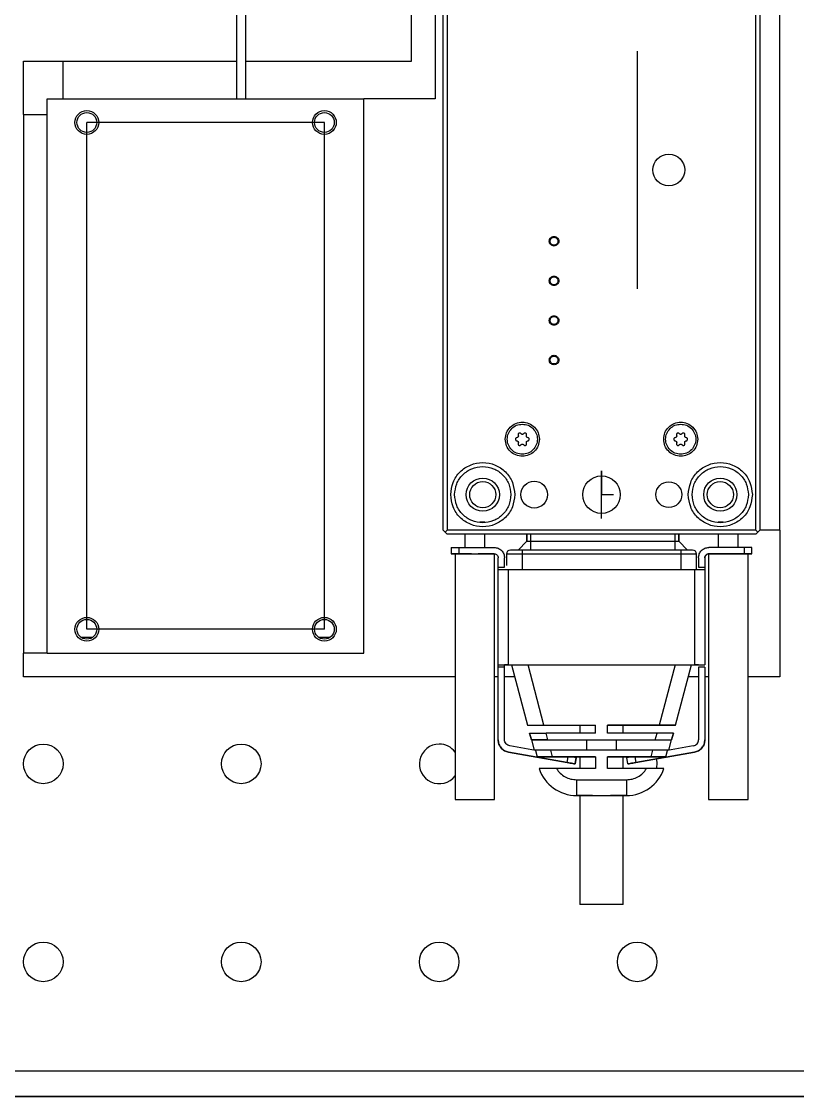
# Model space of a CAD drawing. Header units: millimetres. Extents: x 0 to 210, y 0 to 297.
# Drawn here: x 53.04 to 72.64, y 69.35 to 96.5 of the extents above; entities that cross this region are included whole.
import ezdxf

# ---------------------------------------------------------------- set-up
doc = ezdxf.new("R2010")
doc.units = ezdxf.units.MM
doc.linetypes.add('CENTERX2', pattern=[20.32, 12.7, -2.54, 2.54, -2.54])

msp = doc.modelspace()

# ---------------------------------------------------------------- linework, layer by layer
at = {"color": 7, "linetype": 'Continuous', "lineweight": 25}
for p, q in [((63.6911, 83.6541), (63.6911, 103.4541)), ((63.7911, 103.4541), (63.7911, 83.6541)), ((71.5911, 83.6541), (71.5911, 103.4541)), ((71.6911, 103.4541), (71.6911, 83.6541)), ((62.8911, 95.5014), (62.8911, 103.1541)), ((63.4911, 103.1541), (63.4911, 94.5541)), ((72.1911, 83.6541), (72.1911, 103.1541)), ((58.4711, 102.6341), (58.4711, 94.5541)), ((58.7111, 94.5541), (58.7111, 102.4185)), ((53.0911, 94.1541), (53.0911, 95.5014)), ((53.0911, 95.5014), (54.0911, 95.5014)), ((54.0911, 94.5541), (54.0911, 95.5014)), ((54.0911, 95.5014), (58.4711, 95.5014)), ((58.7111, 95.5014), (62.8911, 95.5014)), ((53.6911, 80.5541), (53.6911, 94.5541)), ((53.6911, 94.5541), (61.6911, 94.5541)), ((63.4911, 94.5541), (61.6911, 94.5541)), ((61.6911, 80.5541), (61.6911, 94.5541)), ((53.0911, 94.1541), (53.0911, 80.5541)), ((53.0911, 94.1541), (53.6911, 94.1541)), ((63.6911, 90.5841), (63.6906, 90.5841)), ((71.6915, 90.5841), (71.6911, 90.5841)), ((63.6906, 89.7241), (63.6911, 89.7241)), ((65.6624, 86.0884), (65.6522, 86.0989)), ((65.7299, 86.0989), (65.7197, 86.0884)), ((69.6624, 86.0884), (69.6522, 86.0989)), ((69.7299, 86.0989), (69.7197, 86.0884)), ((65.5604, 85.9965), (65.5462, 85.9928)), ((65.5462, 85.9153), (65.5604, 85.9117)), ((65.5851, 86.0602), (65.589, 86.046)), ((65.589, 85.8621), (65.5851, 85.848)), ((65.6522, 85.8092), (65.6624, 85.8197)), ((65.7197, 85.8197), (65.7299, 85.8092)), ((65.7931, 86.046), (65.7971, 86.0602)), ((65.7971, 85.848), (65.7931, 85.8621)), ((65.8359, 85.9928), (65.8217, 85.9965)), ((65.8217, 85.9117), (65.8359, 85.9153)), ((69.5604, 85.9965), (69.5462, 85.9928)), ((69.5462, 85.9153), (69.5604, 85.9117)), ((69.5851, 86.0602), (69.589, 86.046)), ((69.589, 85.8621), (69.5851, 85.848)), ((69.6522, 85.8092), (69.6624, 85.8197)), ((69.7197, 85.8197), (69.7299, 85.8092)), ((69.7931, 86.046), (69.7971, 86.0602)), ((69.7971, 85.848), (69.7931, 85.8621)), ((69.8359, 85.9928), (69.8217, 85.9965)), ((69.8217, 85.9117), (69.8359, 85.9153)), ((63.6911, 83.6541), (63.7411, 83.6041)), ((63.7411, 83.6041), (63.7911, 83.6541)), ((71.5911, 83.6541), (63.7911, 83.6541)), ((71.5911, 83.6541), (71.6411, 83.6041)), ((71.6411, 83.6041), (71.6911, 83.6541)), ((72.1911, 83.6541), (71.6911, 83.6541)), ((72.1911, 83.6541), (72.1911, 79.9541)), ((63.7911, 83.5541), (63.7411, 83.6041)), ((71.5911, 83.5541), (63.7911, 83.5541)), ((64.2411, 83.5541), (64.2411, 83.2191)), ((64.7411, 83.2191), (64.7411, 83.5541)), ((65.8045, 83.3758), (65.5828, 83.1541)), ((65.8045, 83.5541), (65.8045, 83.3758)), ((65.8045, 83.3758), (65.8045, 83.5541)), ((65.9045, 83.1541), (65.9045, 83.3758)), ((65.9045, 83.3758), (69.5445, 83.3758)), ((69.5445, 83.3758), (69.5444, 83.1541)), ((69.6445, 83.3758), (69.6445, 83.5541)), ((69.6445, 83.5541), (69.6445, 83.3758)), ((69.6445, 83.3758), (69.8661, 83.1541)), ((70.6411, 83.5541), (70.6411, 83.2191)), ((71.1411, 83.2191), (71.1411, 83.5541)), ((71.5911, 83.5541), (71.6411, 83.6041)), ((63.8911, 83.2191), (63.8911, 83.0591)), ((64.0911, 83.2191), (64.0911, 83.0591)), ((64.0911, 83.2191), (64.9811, 83.2191)), ((65.6911, 83.0541), (65.6911, 83.1541)), ((69.6911, 83.1541), (65.6911, 83.1541)), ((69.6911, 83.1541), (69.6911, 83.0541)), ((71.2911, 83.2191), (70.4011, 83.2191)), ((71.2911, 83.2191), (71.2911, 83.0591)), ((71.4911, 83.0591), (71.4911, 83.2191)), ((63.9911, 83.0591), (63.9911, 76.8591)), ((64.0911, 83.0591), (64.9811, 83.0591)), ((64.2111, 83.0591), (64.0911, 83.0591)), ((64.9811, 83.0591), (64.7711, 83.0591)), ((64.9811, 83.0591), (64.9811, 83.0591)), ((64.9811, 83.0591), (64.9811, 83.0591)), ((64.9911, 76.8591), (64.9911, 83.0595)), ((65.0811, 82.7191), (65.0811, 82.9591)), ((65.2411, 82.7191), (65.2411, 82.9591)), ((65.2911, 83.0541), (65.2911, 82.7619)), ((65.6911, 82.6591), (65.6911, 83.0541)), ((69.6911, 83.0541), (65.6911, 83.0541)), ((69.6911, 83.0541), (69.6911, 82.6591)), ((70.0911, 82.6591), (70.0911, 83.0541)), ((70.1411, 82.9591), (70.1411, 82.7191)), ((70.3011, 82.9591), (70.3011, 82.7191)), ((70.3911, 83.0595), (70.3911, 76.8591)), ((71.2911, 83.0591), (70.4011, 83.0591)), ((70.4011, 83.0591), (70.4011, 83.0591)), ((70.4011, 83.0591), (70.4011, 83.0591)), ((70.4011, 83.0591), (70.6111, 83.0591)), ((71.1711, 83.0591), (71.2911, 83.0591)), ((71.3911, 76.8591), (71.3911, 83.0595)), ((65.0811, 82.7191), (65.2411, 82.7191)), ((65.0811, 80.2591), (65.0811, 82.6591)), ((65.2411, 82.6591), (65.0811, 82.6591)), ((65.0811, 82.5391), (65.0811, 82.5391)), ((65.3411, 80.2591), (65.3411, 82.6591)), ((70.0411, 82.6591), (65.3411, 82.6591)), ((70.0411, 82.6591), (70.0411, 80.2591)), ((70.1411, 82.7191), (70.3011, 82.7191)), ((70.3011, 82.6591), (70.1411, 82.6591)), ((70.3011, 82.6591), (70.3011, 80.2591)), ((53.6911, 80.5541), (53.0911, 80.5541)), ((53.0911, 79.9541), (53.0911, 80.5541)), ((53.6911, 80.5541), (61.6911, 80.5541)), ((65.0811, 80.2591), (65.2411, 80.2591)), ((65.2411, 80.1991), (65.0811, 80.1991)), ((65.0811, 78.3651), (65.0811, 80.1991)), ((65.2411, 78.3651), (65.2411, 80.1991)), ((65.3411, 80.2591), (65.8349, 80.2591)), ((65.3411, 80.2591), (70.0411, 80.2591)), ((65.4213, 80.2591), (65.8226, 78.7341)), ((65.4213, 80.2591), (65.8226, 78.7341)), ((65.8349, 80.2591), (69.5472, 80.2591)), ((66.2363, 78.7341), (65.8349, 80.2591)), ((69.5472, 80.2591), (69.1459, 78.7341)), ((69.5472, 80.2591), (70.0411, 80.2591)), ((69.5595, 78.7341), (69.9608, 80.2591)), ((69.5595, 78.7341), (69.9608, 80.2591)), ((70.1411, 80.2591), (70.3011, 80.2591)), ((70.1411, 80.2591), (70.1411, 80.2591)), ((70.3011, 80.1991), (70.1411, 80.1991)), ((70.1411, 80.1991), (70.1411, 78.3651)), ((70.3011, 80.2591), (70.3011, 80.2591)), ((70.3011, 80.1991), (70.3011, 78.3651)), ((63.9911, 79.9541), (53.0911, 79.9541)), ((65.0811, 79.9541), (64.9911, 79.9541)), ((65.5016, 79.9541), (65.2411, 79.9541)), ((70.1411, 79.9541), (69.8805, 79.9541)), ((70.3911, 79.9541), (70.3011, 79.9541)), ((72.1911, 79.9541), (71.3911, 79.9541)), ((65.8226, 78.7341), (65.8226, 78.7341)), ((65.8753, 78.5341), (65.92, 78.3641)), ((65.92, 78.3641), (65.8753, 78.5341)), ((65.8753, 78.5341), (65.8753, 78.5341)), ((66.2363, 78.7341), (67.5411, 78.7341)), ((66.2363, 78.7341), (67.5411, 78.7341)), ((66.3336, 78.3641), (66.2889, 78.5341)), ((67.5411, 78.5341), (66.2889, 78.5341)), ((67.1411, 78.7343), (67.1411, 78.5341)), ((67.5411, 78.5341), (67.5411, 78.7341)), ((67.5411, 78.7341), (67.5411, 78.7341)), ((67.5411, 78.7341), (67.5411, 78.7341)), ((67.8411, 78.7341), (69.1459, 78.7341)), ((67.8411, 78.5341), (67.8411, 78.7341)), ((67.8411, 78.7341), (67.8411, 78.7341)), ((67.8411, 78.7341), (67.8411, 78.7341)), ((69.1459, 78.7341), (67.8411, 78.7341)), ((69.0932, 78.5341), (67.8411, 78.5341)), ((68.2411, 78.5341), (68.2411, 78.7341)), ((69.0485, 78.3641), (69.0932, 78.5341)), ((69.4621, 78.3641), (69.5069, 78.5341)), ((69.5069, 78.5341), (69.4621, 78.3641)), ((69.5069, 78.5341), (69.5069, 78.5341)), ((69.5595, 78.7341), (69.5595, 78.7341)), ((66.026, 78.0925), (65.3733, 78.2076)), ((65.92, 78.3641), (65.92, 78.3641)), ((65.92, 78.3641), (67.3136, 78.3641)), ((65.92, 78.3641), (65.9884, 78.1041)), ((65.92, 78.3641), (65.92, 78.3641)), ((65.92, 78.3641), (65.9884, 78.1041)), ((66.3336, 78.3641), (69.0485, 78.3641)), ((67.3136, 78.3641), (67.3136, 78.1041)), ((68.0686, 78.3641), (69.4621, 78.3641)), ((68.0686, 78.1041), (68.0686, 78.3641)), ((70.0089, 78.2076), (69.3561, 78.0925)), ((69.3937, 78.1041), (69.4621, 78.3641)), ((69.3937, 78.1041), (69.4621, 78.3641)), ((69.4621, 78.3641), (69.4621, 78.3641)), ((69.4621, 78.3641), (69.4621, 78.3641)), ((66.8259, 77.7889), (65.3455, 78.05)), ((65.3455, 78.05), (65.3455, 78.05)), ((65.3455, 78.05), (66.8259, 77.7889)), ((65.9884, 78.1041), (65.9898, 78.0988)), ((65.9884, 78.1041), (65.9884, 78.1041)), ((65.9898, 78.0988), (65.9884, 78.1041)), ((65.9884, 78.1041), (65.9884, 78.1041)), ((66.026, 78.0925), (66.0677, 77.9341)), ((66.8515, 77.9341), (66.0677, 77.9341)), ((66.4021, 78.1041), (66.4468, 77.9341)), ((68.9801, 78.1041), (66.4021, 78.1041)), ((67.5411, 77.9341), (66.4468, 77.9341)), ((66.4468, 77.9341), (67.5411, 77.9341)), ((66.8259, 77.7889), (66.8515, 77.9341)), ((66.9242, 77.9341), (66.8515, 77.9341)), ((67.1411, 77.9343), (67.1411, 77.6341)), ((67.5411, 77.9341), (67.5411, 77.6341)), ((67.5411, 77.9341), (67.5411, 77.9341)), ((67.5411, 77.9341), (67.5411, 77.9341)), ((67.8411, 77.9341), (68.9353, 77.9341)), ((67.8411, 77.6341), (67.8411, 77.9341)), ((68.9353, 77.9341), (67.8411, 77.9341)), ((67.8411, 77.9341), (67.8411, 77.9341)), ((67.8411, 77.9341), (67.8411, 77.9341)), ((68.2411, 77.6341), (68.2411, 77.9341)), ((68.5306, 77.9341), (68.4579, 77.9341)), ((69.3144, 77.9341), (68.5306, 77.9341)), ((68.5306, 77.9341), (68.5562, 77.7889)), ((70.0366, 78.05), (68.5562, 77.7889)), ((68.5562, 77.7889), (70.0366, 78.05)), ((68.9801, 78.1041), (68.9353, 77.9341)), ((69.3144, 77.9341), (69.3561, 78.0925)), ((69.3923, 78.0988), (69.3937, 78.1041)), ((69.3937, 78.1041), (69.3923, 78.0988)), ((69.3937, 78.1041), (69.3937, 78.1041)), ((69.3937, 78.1041), (69.3937, 78.1041)), ((70.0366, 78.05), (70.0366, 78.05)), ((67.0229, 77.7542), (67.0507, 77.9118)), ((67.0507, 77.9118), (67.0229, 77.7542)), ((67.0229, 77.7542), (67.0229, 77.7542)), ((67.0507, 77.9118), (67.0507, 77.9118)), ((68.3592, 77.7542), (68.3315, 77.9118)), ((68.3592, 77.7542), (68.3315, 77.9118)), ((68.3315, 77.9118), (68.3315, 77.9118)), ((68.3592, 77.7542), (68.3592, 77.7542)), ((66.1145, 77.6341), (66.1145, 77.6341)), ((67.5411, 77.6341), (66.5544, 77.6341)), ((68.8277, 77.6341), (67.8411, 77.6341)), ((69.2676, 77.6341), (69.2676, 77.6341)), ((67.062, 77.3541), (68.3202, 77.3541)), ((67.062, 77.3541), (67.062, 76.9541)), ((68.3202, 77.3541), (68.3202, 76.9541)), ((67.062, 76.9541), (67.4619, 76.9541)), ((67.4619, 76.9541), (67.062, 76.9541)), ((67.1411, 76.9541), (67.1411, 74.1997)), ((67.9202, 76.9541), (68.3202, 76.9541)), ((68.3202, 76.9541), (67.9202, 76.9541)), ((68.2411, 74.1997), (68.2411, 76.9578)), ((68.2411, 74.1997), (67.1411, 74.1997)), ((111.9911, 69.9941), (40.1906, 69.9941)), ((40.1906, 69.3541), (111.9911, 69.3541))]:
    msp.add_line(p, q, dxfattribs=at)
at = {"color": 7, "linetype": 'CENTERX2'}
for p, q in [((68.5911, 95.7541), (68.5911, 89.7541)), ((67.6911, 83.9541), (67.6911, 85.1541)), ((67.6911, 85.1541), (67.6911, 84.5541)), ((67.6911, 84.5541), (67.9911, 84.5541))]:
    msp.add_line(p, q, dxfattribs=at)
at = {"color": 7, "linetype": 'Continuous'}
for p, q in [((54.6911, 81.1541), (54.6911, 93.9541)), ((60.6911, 93.9541), (54.6911, 93.9541)), ((60.6911, 81.1541), (60.6911, 93.9541)), ((60.6911, 81.1541), (54.6911, 81.1541)), ((111.9911, 69.3541), (40.1906, 69.3541))]:
    msp.add_line(p, q, dxfattribs=at)
at = {"color": 8, "linetype": 'Continuous', "lineweight": 25}
for p, q in [((65.9045, 83.3758), (65.9045, 83.5541)), ((69.5445, 83.5541), (69.5445, 83.3758))]:
    msp.add_line(p, q, dxfattribs=at)
at = {"color": 7, "linetype": 'Continuous', "lineweight": 25, "flags": 128}
for points in [[(64.7411, 83.8591), (64.721, 83.8591), (64.6641, 83.8591), (64.6183, 83.8591)], [(70.7638, 83.8591), (70.718, 83.8591), (70.6611, 83.8591), (70.6411, 83.8591)], [(65.8045, 83.3758), (65.8064, 83.3758), (65.8121, 83.3758), (65.8213, 83.3758), (65.8337, 83.3758), (65.8489, 83.3758), (65.8662, 83.3758), (65.8849, 83.3758), (65.9045, 83.3758)], [(69.5445, 83.3758), (69.564, 83.3758), (69.5827, 83.3758), (69.6, 83.3758), (69.6152, 83.3758), (69.6276, 83.3758), (69.6368, 83.3758), (69.6425, 83.3758), (69.6445, 83.3758)], [(69.0748, 77.8804), (69.0889, 77.8002), (69.0759, 77.6317)]]:
    msp.add_lwpolyline(points, dxfattribs=at)
at = {"color": 7, "linetype": 'Continuous', "lineweight": 25}
for centre, radius in [((54.6911, 93.9541), 0.3), ((60.6911, 93.9541), 0.3), ((54.6911, 93.9541), 0.25), ((60.6911, 93.9541), 0.25), ((64.6911, 84.5541), 0.42), ((64.6911, 84.5541), 0.33), ((70.6911, 84.5541), 0.42), ((70.6911, 84.5541), 0.33), ((54.6911, 81.1541), 0.3), ((60.6911, 81.1541), 0.3), ((54.6911, 81.1541), 0.25), ((60.6911, 81.1541), 0.25), ((53.5911, 77.7541), 0.5), ((58.5911, 77.7541), 0.5), ((53.5911, 72.7541), 0.5), ((58.5911, 72.7541), 0.5), ((63.5911, 72.7541), 0.5), ((68.5911, 72.7541), 0.5)]:
    msp.add_circle(centre, radius, dxfattribs=at)
at = {"color": 7, "linetype": 'Continuous'}
for centre, radius in [((69.3911, 92.7541), 0.4011), ((69.3911, 92.7541), 0.4011), ((67.6911, 84.5541), 0.4733), ((67.6911, 84.5541), 0.4733), ((64.6911, 84.5541), 0.42), ((65.9911, 84.5541), 0.3379), ((65.9911, 84.5541), 0.3379), ((69.3911, 84.5541), 0.3263), ((69.3911, 84.5541), 0.3263), ((70.6911, 84.5541), 0.42)]:
    msp.add_circle(centre, radius, dxfattribs=at)
at = {"color": 7, "linetype": 'Continuous', "lineweight": 25}
for centre, radius, start, end in [((65.3911, 83.0541), 0.1, 90, 180), ((69.9911, 83.0541), 0.1, 360, 90), ((63.5911, 77.7541), 0.5, 90, 323.1301), ((63.5911, 77.7541), 0.5, 36.8699, 90), ((67.062, 77.9541), 1, 198.66292, 270), ((67.062, 77.9541), 1, 198.66292, 270), ((68.3202, 77.9541), 1, 270, 341.33708), ((68.3202, 77.9541), 1, 270, 341.33708)]:
    msp.add_arc(centre, radius, start, end, dxfattribs=at)
for points in [[(66.4911, 90.8341), (66.4754, 90.8359), (66.444, 90.8395), (66.404, 90.8672), (66.3773, 90.9069), (66.368, 90.9541), (66.3773, 91.0012), (66.404, 91.0409), (66.444, 91.0687), (66.4754, 91.0723), (66.4911, 91.0741)], [(66.4911, 90.8541), (66.478, 90.8556), (66.4518, 90.8586), (66.4185, 90.8817), (66.3963, 90.9148), (66.3885, 90.9541), (66.3963, 90.9934), (66.4185, 91.0264), (66.4518, 91.0496), (66.478, 91.0526), (66.4911, 91.0541)], [(66.4911, 91.0741), (66.5068, 91.0723), (66.5382, 91.0687), (66.5781, 91.0409), (66.6048, 91.0012), (66.6142, 90.9541), (66.6048, 90.9069), (66.5781, 90.8672), (66.5382, 90.8395), (66.5068, 90.8359), (66.4911, 90.8341)], [(66.4911, 91.0541), (66.5042, 91.0526), (66.5303, 91.0496), (66.5636, 91.0264), (66.5858, 90.9934), (66.5937, 90.9541), (66.5858, 90.9148), (66.5636, 90.8817), (66.5303, 90.8586), (66.5042, 90.8556), (66.4911, 90.8541)], [(66.4911, 89.8341), (66.4754, 89.8359), (66.444, 89.8395), (66.404, 89.8672), (66.3773, 89.9069), (66.368, 89.9541), (66.3773, 90.0012), (66.404, 90.0409), (66.444, 90.0687), (66.4754, 90.0723), (66.4911, 90.0741)], [(66.4911, 89.8541), (66.478, 89.8556), (66.4518, 89.8586), (66.4185, 89.8817), (66.3963, 89.9148), (66.3885, 89.9541), (66.3963, 89.9934), (66.4185, 90.0264), (66.4518, 90.0496), (66.478, 90.0526), (66.4911, 90.0541)], [(66.4911, 90.0741), (66.5068, 90.0723), (66.5382, 90.0687), (66.5781, 90.0409), (66.6048, 90.0012), (66.6142, 89.9541), (66.6048, 89.9069), (66.5781, 89.8672), (66.5382, 89.8395), (66.5068, 89.8359), (66.4911, 89.8341)], [(66.4911, 90.0541), (66.5042, 90.0526), (66.5303, 90.0496), (66.5636, 90.0264), (66.5858, 89.9934), (66.5937, 89.9541), (66.5858, 89.9148), (66.5636, 89.8817), (66.5303, 89.8586), (66.5042, 89.8556), (66.4911, 89.8541)], [(66.4911, 88.8341), (66.4754, 88.8359), (66.444, 88.8395), (66.404, 88.8672), (66.3773, 88.9069), (66.368, 88.9541), (66.3773, 89.0012), (66.404, 89.0409), (66.444, 89.0687), (66.4754, 89.0723), (66.4911, 89.0741)], [(66.4911, 88.8541), (66.478, 88.8556), (66.4518, 88.8586), (66.4185, 88.8817), (66.3963, 88.9148), (66.3885, 88.9541), (66.3963, 88.9934), (66.4185, 89.0264), (66.4518, 89.0496), (66.478, 89.0526), (66.4911, 89.0541)], [(66.4911, 89.0741), (66.5068, 89.0723), (66.5382, 89.0687), (66.5781, 89.0409), (66.6048, 89.0012), (66.6142, 88.9541), (66.6048, 88.9069), (66.5781, 88.8672), (66.5382, 88.8395), (66.5068, 88.8359), (66.4911, 88.8341)], [(66.4911, 89.0541), (66.5042, 89.0526), (66.5303, 89.0496), (66.5636, 89.0264), (66.5858, 88.9934), (66.5937, 88.9541), (66.5858, 88.9148), (66.5636, 88.8817), (66.5303, 88.8586), (66.5042, 88.8556), (66.4911, 88.8541)], [(66.4911, 87.8341), (66.4754, 87.8359), (66.444, 87.8395), (66.404, 87.8672), (66.3773, 87.9069), (66.368, 87.9541), (66.3773, 88.0012), (66.404, 88.0409), (66.444, 88.0687), (66.4754, 88.0723), (66.4911, 88.0741)], [(66.4911, 87.8541), (66.478, 87.8556), (66.4518, 87.8586), (66.4185, 87.8817), (66.3963, 87.9148), (66.3885, 87.9541), (66.3963, 87.9934), (66.4185, 88.0264), (66.4518, 88.0496), (66.478, 88.0526), (66.4911, 88.0541)], [(66.4911, 88.0741), (66.5068, 88.0723), (66.5382, 88.0687), (66.5781, 88.0409), (66.6048, 88.0012), (66.6142, 87.9541), (66.6048, 87.9069), (66.5781, 87.8672), (66.5382, 87.8395), (66.5068, 87.8359), (66.4911, 87.8341)], [(66.4911, 88.0541), (66.5042, 88.0526), (66.5303, 88.0496), (66.5636, 88.0264), (66.5858, 87.9934), (66.5937, 87.9541), (66.5858, 87.9148), (66.5636, 87.8817), (66.5303, 87.8586), (66.5042, 87.8556), (66.4911, 87.8541)], [(65.2611, 85.9541), (65.2675, 86.0104), (65.2805, 86.1229), (65.3799, 86.266), (65.522, 86.3617), (65.6911, 86.3953), (65.8601, 86.3617), (66.0022, 86.266), (66.1017, 86.1229), (66.1146, 86.0104), (66.1211, 85.9541)], [(69.2611, 85.9541), (69.2675, 86.0104), (69.2805, 86.1229), (69.3799, 86.266), (69.522, 86.3617), (69.6911, 86.3953), (69.8601, 86.3617), (70.0022, 86.266), (70.1017, 86.1229), (70.1146, 86.0104), (70.1211, 85.9541)], [(65.6911, 85.5741), (65.6413, 85.5798), (65.5419, 85.5912), (65.4154, 85.6791), (65.3309, 85.8047), (65.3012, 85.9541), (65.3309, 86.1035), (65.4154, 86.2291), (65.5419, 86.3169), (65.6413, 86.3284), (65.6911, 86.3341)], [(65.6522, 86.0989), (65.6488, 86.1018), (65.6421, 86.1075), (65.6291, 86.1113), (65.6158, 86.111), (65.6032, 86.1063), (65.5928, 86.0977), (65.5859, 86.0864), (65.5827, 86.0732), (65.5843, 86.0645), (65.5851, 86.0602)], [(65.7197, 86.0884), (65.7155, 86.0851), (65.7072, 86.0783), (65.6911, 86.0754), (65.6749, 86.0783), (65.6666, 86.0851), (65.6624, 86.0884)], [(65.6911, 86.3341), (65.7408, 86.3284), (65.8403, 86.3169), (65.9668, 86.2291), (66.0513, 86.1035), (66.081, 85.9541), (66.0513, 85.8047), (65.9668, 85.6791), (65.8403, 85.5912), (65.7408, 85.5798), (65.6911, 85.5741)], [(65.7971, 86.0602), (65.7979, 86.0645), (65.7994, 86.0732), (65.7962, 86.0864), (65.7893, 86.0977), (65.7789, 86.1063), (65.7664, 86.111), (65.753, 86.1113), (65.7401, 86.1075), (65.7333, 86.1018), (65.7299, 86.0989)], [(69.6911, 85.5741), (69.6413, 85.5798), (69.5419, 85.5912), (69.4154, 85.6791), (69.3309, 85.8047), (69.3012, 85.9541), (69.3309, 86.1035), (69.4154, 86.2291), (69.5419, 86.3169), (69.6413, 86.3284), (69.6911, 86.3341)], [(69.6522, 86.0989), (69.6488, 86.1018), (69.6421, 86.1075), (69.6291, 86.1113), (69.6158, 86.111), (69.6032, 86.1063), (69.5928, 86.0977), (69.5859, 86.0864), (69.5827, 86.0732), (69.5843, 86.0645), (69.5851, 86.0602)], [(69.7197, 86.0884), (69.7155, 86.0851), (69.7072, 86.0783), (69.6911, 86.0754), (69.6749, 86.0783), (69.6666, 86.0851), (69.6624, 86.0884)], [(69.6911, 86.3341), (69.7408, 86.3284), (69.8403, 86.3169), (69.9668, 86.2291), (70.0513, 86.1035), (70.081, 85.9541), (70.0513, 85.8047), (69.9668, 85.6791), (69.8403, 85.5912), (69.7408, 85.5798), (69.6911, 85.5741)], [(69.7971, 86.0602), (69.7979, 86.0645), (69.7994, 86.0732), (69.7962, 86.0864), (69.7893, 86.0977), (69.7789, 86.1063), (69.7664, 86.111), (69.753, 86.1113), (69.7401, 86.1075), (69.7333, 86.1018), (69.7299, 86.0989)], [(66.1211, 85.9541), (66.1146, 85.8978), (66.1017, 85.7852), (66.0022, 85.6421), (65.8601, 85.5465), (65.6911, 85.5129), (65.522, 85.5465), (65.3799, 85.6421), (65.2805, 85.7852), (65.2675, 85.8978), (65.2611, 85.9541)], [(65.5462, 85.9928), (65.542, 85.9913), (65.5337, 85.9883), (65.5239, 85.979), (65.5175, 85.9673), (65.5153, 85.9541), (65.5175, 85.9408), (65.5239, 85.9291), (65.5337, 85.9198), (65.542, 85.9168), (65.5462, 85.9153)], [(65.589, 86.046), (65.5899, 86.0408), (65.5916, 86.0302), (65.586, 86.0147), (65.5754, 86.0022), (65.5654, 85.9984), (65.5604, 85.9965)], [(65.5604, 85.9117), (65.5654, 85.9098), (65.5754, 85.9059), (65.586, 85.8934), (65.5916, 85.878), (65.5899, 85.8674), (65.589, 85.8621)], [(65.5851, 85.848), (65.5843, 85.8436), (65.5827, 85.8349), (65.5859, 85.8218), (65.5928, 85.8104), (65.6032, 85.8019), (65.6158, 85.7972), (65.6291, 85.7968), (65.6421, 85.8007), (65.6488, 85.8064), (65.6522, 85.8092)], [(65.6624, 85.8197), (65.6666, 85.8231), (65.6749, 85.8299), (65.6911, 85.8328), (65.7072, 85.8299), (65.7155, 85.8231), (65.7197, 85.8197)], [(65.7299, 85.8092), (65.7333, 85.8064), (65.7401, 85.8007), (65.753, 85.7968), (65.7664, 85.7972), (65.7789, 85.8019), (65.7893, 85.8104), (65.7962, 85.8218), (65.7994, 85.8349), (65.7979, 85.8436), (65.7971, 85.848)], [(65.8217, 85.9965), (65.8167, 85.9984), (65.8067, 86.0022), (65.7961, 86.0147), (65.7906, 86.0302), (65.7923, 86.0408), (65.7931, 86.046)], [(65.7931, 85.8621), (65.7923, 85.8674), (65.7906, 85.878), (65.7961, 85.8934), (65.8067, 85.9059), (65.8167, 85.9098), (65.8217, 85.9117)], [(65.8359, 85.9153), (65.8401, 85.9168), (65.8484, 85.9198), (65.8582, 85.9291), (65.8646, 85.9408), (65.8668, 85.9541), (65.8646, 85.9673), (65.8582, 85.979), (65.8484, 85.9883), (65.8401, 85.9913), (65.8359, 85.9928)], [(70.1211, 85.9541), (70.1146, 85.8978), (70.1017, 85.7852), (70.0022, 85.6421), (69.8601, 85.5465), (69.6911, 85.5129), (69.522, 85.5465), (69.3799, 85.6421), (69.2805, 85.7852), (69.2675, 85.8978), (69.2611, 85.9541)], [(69.5462, 85.9928), (69.542, 85.9913), (69.5337, 85.9883), (69.5239, 85.979), (69.5175, 85.9673), (69.5153, 85.9541), (69.5175, 85.9408), (69.5239, 85.9291), (69.5337, 85.9198), (69.542, 85.9168), (69.5462, 85.9153)], [(69.589, 86.046), (69.5899, 86.0408), (69.5916, 86.0302), (69.586, 86.0147), (69.5754, 86.0022), (69.5654, 85.9984), (69.5604, 85.9965)], [(69.5604, 85.9117), (69.5654, 85.9098), (69.5754, 85.9059), (69.586, 85.8934), (69.5916, 85.878), (69.5899, 85.8674), (69.589, 85.8621)], [(69.5851, 85.848), (69.5843, 85.8436), (69.5827, 85.8349), (69.5859, 85.8218), (69.5928, 85.8104), (69.6032, 85.8019), (69.6158, 85.7972), (69.6291, 85.7968), (69.6421, 85.8007), (69.6488, 85.8064), (69.6522, 85.8092)], [(69.6624, 85.8197), (69.6666, 85.8231), (69.6749, 85.8299), (69.6911, 85.8328), (69.7072, 85.8299), (69.7155, 85.8231), (69.7197, 85.8197)], [(69.7299, 85.8092), (69.7333, 85.8064), (69.7401, 85.8007), (69.753, 85.7968), (69.7664, 85.7972), (69.7789, 85.8019), (69.7893, 85.8104), (69.7962, 85.8218), (69.7994, 85.8349), (69.7979, 85.8436), (69.7971, 85.848)], [(69.8217, 85.9965), (69.8167, 85.9984), (69.8067, 86.0022), (69.7961, 86.0147), (69.7906, 86.0302), (69.7923, 86.0408), (69.7931, 86.046)], [(69.7931, 85.8621), (69.7923, 85.8674), (69.7906, 85.878), (69.7961, 85.8934), (69.8067, 85.9059), (69.8167, 85.9098), (69.8217, 85.9117)], [(69.8359, 85.9153), (69.8401, 85.9168), (69.8484, 85.9198), (69.8582, 85.9291), (69.8646, 85.9408), (69.8668, 85.9541), (69.8646, 85.9673), (69.8582, 85.979), (69.8484, 85.9883), (69.8401, 85.9913), (69.8359, 85.9928)], [(63.8811, 84.5541), (63.8933, 84.6601), (63.9176, 84.8721), (64.1049, 85.1417), (64.3727, 85.3219), (64.6911, 85.3851), (65.0095, 85.3219), (65.2772, 85.1417), (65.4645, 84.8721), (65.4889, 84.6601), (65.501, 84.5541)], [(63.9811, 84.5541), (63.9918, 84.647), (64.0131, 84.8328), (64.1773, 85.0692), (64.412, 85.2271), (64.6911, 85.2825), (64.9702, 85.2271), (65.2049, 85.0692), (65.369, 84.8328), (65.3904, 84.647), (65.4011, 84.5541)], [(69.8811, 84.5541), (69.8933, 84.6601), (69.9176, 84.8721), (70.1049, 85.1417), (70.3727, 85.3219), (70.6911, 85.3851), (71.0095, 85.3219), (71.2772, 85.1417), (71.4645, 84.8721), (71.4889, 84.6601), (71.501, 84.5541)], [(69.9811, 84.5541), (69.9918, 84.647), (70.0131, 84.8328), (70.1773, 85.0692), (70.412, 85.2271), (70.6911, 85.2825), (70.9702, 85.2271), (71.2049, 85.0692), (71.369, 84.8328), (71.3904, 84.647), (71.4011, 84.5541)], [(65.501, 84.5541), (65.4889, 84.4481), (65.4645, 84.236), (65.2772, 83.9664), (65.0095, 83.7863), (64.6911, 83.723), (64.3727, 83.7863), (64.1049, 83.9664), (63.9176, 84.236), (63.8933, 84.4481), (63.8811, 84.5541)], [(65.4011, 84.5541), (65.3904, 84.4612), (65.369, 84.2753), (65.2049, 84.039), (64.9702, 83.8811), (64.6911, 83.8256), (64.412, 83.8811), (64.1773, 84.039), (64.0131, 84.2753), (63.9918, 84.4612), (63.9811, 84.5541)], [(71.501, 84.5541), (71.4889, 84.4481), (71.4645, 84.236), (71.2772, 83.9664), (71.0095, 83.7863), (70.6911, 83.723), (70.3727, 83.7863), (70.1049, 83.9664), (69.9176, 84.236), (69.8933, 84.4481), (69.8811, 84.5541)], [(71.4011, 84.5541), (71.3904, 84.4612), (71.369, 84.2753), (71.2049, 84.039), (70.9702, 83.8811), (70.6911, 83.8256), (70.412, 83.8811), (70.1773, 84.039), (70.0131, 84.2753), (69.9918, 84.4612), (69.9811, 84.5541)], [(63.8911, 83.2191), (63.8941, 83.2191), (63.9001, 83.2191), (63.9463, 83.2191), (64.0124, 83.2191), (64.0649, 83.2191), (64.0911, 83.2191)], [(64.9811, 83.2191), (65.0151, 83.2152), (65.0833, 83.2074), (65.1692, 83.1472), (65.2293, 83.0613), (65.2372, 82.9931), (65.2411, 82.9591)], [(70.1411, 82.9591), (70.145, 82.9931), (70.1528, 83.0613), (70.2129, 83.1472), (70.2989, 83.2074), (70.367, 83.2152), (70.4011, 83.2191)], [(71.4911, 83.2191), (71.4881, 83.2191), (71.482, 83.2191), (71.4358, 83.2191), (71.3697, 83.2191), (71.3173, 83.2191), (71.2911, 83.2191)], [(63.8911, 83.0591), (63.8941, 83.0591), (63.9001, 83.0591), (63.9463, 83.0591), (64.0124, 83.0591), (64.0649, 83.0591), (64.0911, 83.0591)], [(64.0911, 83.0591), (64.0649, 83.0591), (64.0124, 83.0591), (63.9463, 83.0591), (63.9001, 83.0591), (63.8941, 83.0591), (63.8911, 83.0591)], [(64.4079, 83.0591), (64.3511, 83.0591), (64.2377, 83.0591), (64.1022, 83.0591), (64.009, 83.0591), (63.997, 83.0591), (63.9911, 83.0591)], [(64.4079, 83.0591), (64.4356, 83.0591), (64.4911, 83.0591), (64.5465, 83.0591), (64.5743, 83.0591)], [(64.9811, 83.0591), (64.9668, 83.0591), (64.9383, 83.0591), (64.8434, 83.0591), (64.7205, 83.0591), (64.623, 83.0591), (64.5743, 83.0591)], [(64.9811, 83.0591), (64.9942, 83.0576), (65.0204, 83.0546), (65.0534, 83.0314), (65.0766, 82.9984), (65.0796, 82.9722), (65.0811, 82.9591)], [(64.9811, 83.0591), (64.9942, 83.0576), (65.0204, 83.0546), (65.0534, 83.0314), (65.0766, 82.9984), (65.0796, 82.9722), (65.0811, 82.9591)], [(65.6911, 83.0541), (65.6387, 83.0541), (65.5338, 83.0541), (65.4016, 83.0541), (65.3091, 83.0541), (65.2971, 83.0541), (65.2911, 83.0541)], [(70.0911, 83.0541), (70.0851, 83.0541), (70.073, 83.0541), (69.9805, 83.0541), (69.8483, 83.0541), (69.7435, 83.0541), (69.6911, 83.0541)], [(70.3011, 82.9591), (70.3026, 82.9722), (70.3056, 82.9984), (70.3287, 83.0314), (70.3618, 83.0546), (70.388, 83.0576), (70.4011, 83.0591)], [(70.4011, 83.0591), (70.388, 83.0576), (70.3618, 83.0546), (70.3287, 83.0314), (70.3056, 82.9984), (70.3026, 82.9722), (70.3011, 82.9591)], [(70.4011, 83.0591), (70.4153, 83.0591), (70.4439, 83.0591), (70.5388, 83.0591), (70.6616, 83.0591), (70.7591, 83.0591), (70.8079, 83.0591)], [(70.8079, 83.0591), (70.8356, 83.0591), (70.8911, 83.0591), (70.9465, 83.0591), (70.9743, 83.0591)], [(70.9743, 83.0591), (71.031, 83.0591), (71.1445, 83.0591), (71.28, 83.0591), (71.3731, 83.0591), (71.3851, 83.0591), (71.3911, 83.0591)], [(71.4911, 83.0591), (71.4881, 83.0591), (71.482, 83.0591), (71.4358, 83.0591), (71.3697, 83.0591), (71.3173, 83.0591), (71.2911, 83.0591)], [(71.2911, 83.0591), (71.3173, 83.0591), (71.3697, 83.0591), (71.4358, 83.0591), (71.482, 83.0591), (71.4881, 83.0591), (71.4911, 83.0591)], [(65.0811, 82.6591), (65.0811, 82.66), (65.0811, 82.6618), (65.0811, 82.6757), (65.0811, 82.6955), (65.0811, 82.7112), (65.0811, 82.7191)], [(65.3411, 82.6591), (65.307, 82.6591), (65.2389, 82.6591), (65.1529, 82.6591), (65.0928, 82.6591), (65.085, 82.6591), (65.0811, 82.6591)], [(70.3011, 82.6591), (70.2972, 82.6591), (70.2893, 82.6591), (70.2292, 82.6591), (70.1433, 82.6591), (70.0751, 82.6591), (70.0411, 82.6591)], [(70.3011, 82.7191), (70.3011, 82.7112), (70.3011, 82.6955), (70.3011, 82.6757), (70.3011, 82.6618), (70.3011, 82.66), (70.3011, 82.6591)], [(65.0811, 80.2591), (65.085, 80.2591), (65.0928, 80.2591), (65.1529, 80.2591), (65.2389, 80.2591), (65.307, 80.2591), (65.3411, 80.2591)], [(65.0811, 80.1991), (65.0811, 80.2069), (65.0811, 80.2227), (65.0811, 80.2425), (65.0811, 80.2564), (65.0811, 80.2582), (65.0811, 80.2591)], [(65.2411, 80.2591), (65.2426, 80.2591), (65.2456, 80.2591), (65.2687, 80.2591), (65.3018, 80.2591), (65.328, 80.2591), (65.3411, 80.2591)], [(65.2411, 80.1991), (65.2411, 80.2069), (65.2411, 80.2227), (65.2411, 80.2425), (65.2411, 80.2564), (65.2411, 80.2582), (65.2411, 80.2591)], [(70.1411, 80.2591), (70.1396, 80.2591), (70.1366, 80.2591), (70.1134, 80.2591), (70.0804, 80.2591), (70.0542, 80.2591), (70.0411, 80.2591)], [(70.0411, 80.2591), (70.0751, 80.2591), (70.1433, 80.2591), (70.2292, 80.2591), (70.2893, 80.2591), (70.2972, 80.2591), (70.3011, 80.2591)], [(67.1411, 78.7341), (67.1466, 78.7341), (67.1578, 78.7341), (67.2455, 78.7341), (67.3742, 78.7341), (67.4855, 78.7341), (67.5411, 78.7341)], [(68.2411, 78.7341), (68.2355, 78.7341), (68.2243, 78.7341), (68.1367, 78.7341), (68.0079, 78.7341), (67.8967, 78.7341), (67.8411, 78.7341)], [(65.3455, 78.05), (65.3095, 78.0602), (65.2374, 78.0806), (65.1515, 78.1557), (65.0924, 78.2533), (65.0849, 78.3279), (65.0811, 78.3651)], [(65.0811, 78.3651), (65.0849, 78.3278), (65.0924, 78.2533), (65.1515, 78.1557), (65.2374, 78.0806), (65.3095, 78.0602), (65.3455, 78.05)], [(65.3733, 78.2076), (65.3553, 78.2126), (65.3192, 78.2228), (65.2763, 78.2604), (65.2467, 78.3092), (65.243, 78.3465), (65.2411, 78.3651)], [(67.3136, 78.3641), (67.3693, 78.3641), (67.4808, 78.3641), (67.6911, 78.3641), (67.9013, 78.3641), (68.0128, 78.3641), (68.0686, 78.3641)], [(70.0089, 78.2076), (70.0269, 78.2126), (70.0629, 78.2228), (70.1059, 78.2604), (70.1354, 78.3092), (70.1392, 78.3465), (70.1411, 78.3651)], [(70.3011, 78.3651), (70.2973, 78.3279), (70.2897, 78.2533), (70.2307, 78.1557), (70.1448, 78.0806), (70.0727, 78.0602), (70.0366, 78.05)], [(70.0366, 78.05), (70.0727, 78.0602), (70.1448, 78.0806), (70.2307, 78.1557), (70.2897, 78.2533), (70.2973, 78.3278), (70.3011, 78.3651)], [(67.0507, 77.9118), (67.049, 77.9121), (67.0455, 77.9127), (67.0182, 77.9175), (66.9778, 77.9246), (66.9421, 77.9309), (66.9242, 77.9341)], [(67.1411, 77.9341), (67.1466, 77.9341), (67.1578, 77.9341), (67.2455, 77.9341), (67.3742, 77.9341), (67.4855, 77.9341), (67.5411, 77.9341)], [(68.2411, 77.9341), (68.2355, 77.9341), (68.2243, 77.9341), (68.1367, 77.9341), (68.0079, 77.9341), (67.8967, 77.9341), (67.8411, 77.9341)], [(68.4579, 77.9341), (68.44, 77.9309), (68.4043, 77.9246), (68.3639, 77.9175), (68.3366, 77.9127), (68.3332, 77.9121), (68.3315, 77.9118)], [(67.0229, 77.7542), (67.0199, 77.7547), (67.014, 77.7558), (66.9685, 77.7638), (66.9034, 77.7753), (66.8517, 77.7844), (66.8259, 77.7889)], [(66.8259, 77.7889), (66.8517, 77.7844), (66.9034, 77.7753), (66.9685, 77.7638), (67.014, 77.7558), (67.0199, 77.7547), (67.0229, 77.7542)], [(68.5562, 77.7889), (68.5304, 77.7844), (68.4788, 77.7753), (68.4137, 77.7638), (68.3681, 77.7558), (68.3622, 77.7547), (68.3592, 77.7542)], [(68.3592, 77.7542), (68.3622, 77.7547), (68.3681, 77.7558), (68.4137, 77.7638), (68.4788, 77.7753), (68.5304, 77.7844), (68.5562, 77.7889)], [(63.9911, 76.8591), (63.9986, 76.8591), (64.0136, 76.8591), (64.1292, 76.8591), (64.2945, 76.8591), (64.4911, 76.8591), (64.6876, 76.8591), (64.8529, 76.8591), (64.9685, 76.8591), (64.9836, 76.8591), (64.9911, 76.8591)], [(67.4619, 76.9541), (67.4162, 76.9541), (67.3246, 76.9541), (67.2226, 76.9541), (67.154, 76.9541), (67.1454, 76.9541), (67.1411, 76.9541)], [(68.2411, 76.9541), (68.2367, 76.9541), (68.2281, 76.9541), (68.1595, 76.9541), (68.0575, 76.9541), (67.966, 76.9541), (67.9202, 76.9541)], [(70.3911, 76.8591), (70.3986, 76.8591), (70.4136, 76.8591), (70.5292, 76.8591), (70.6945, 76.8591), (70.8911, 76.8591), (71.0876, 76.8591), (71.2529, 76.8591), (71.3685, 76.8591), (71.3836, 76.8591), (71.3911, 76.8591)]]:
    msp.add_open_spline(points, degree=3, dxfattribs=at)
for points, knots in [([(65.6911, 83.1541), (65.6533, 83.1541), (65.5951, 83.1541), (65.5252, 83.1541), (65.4775, 83.1541), (65.4387, 83.1541), (65.4013, 83.1541), (65.3951, 83.1541), (65.3911, 83.1541)], [0, 0, 0, 0, 0.2394429, 0.3696073, 0.4999999, 0.6301644, 0.7605571, 1, 1, 1, 1]), ([(69.9911, 83.1541), (69.987, 83.1541), (69.9808, 83.1541), (69.9435, 83.1541), (69.9047, 83.1541), (69.857, 83.1541), (69.7871, 83.1541), (69.7288, 83.1541), (69.6911, 83.1541)], [0, 0, 0, 0, 0.23944295, 0.36960732, 0.4999999, 0.63016437, 0.76055705, 1, 1, 1, 1]), ([(54.5411, 80.9541), (54.5653, 80.9541), (54.5898, 80.9541), (54.6398, 80.9541), (54.6657, 80.9541), (54.7428, 80.9541), (54.7928, 80.9541), (54.8411, 80.9541)], [0, 0, 0, 0, 0.25, 0.25, 0.5, 0.5, 1, 1, 1, 1]), ([(60.5411, 80.9541), (60.5653, 80.9541), (60.5898, 80.9541), (60.6398, 80.9541), (60.6657, 80.9541), (60.7428, 80.9541), (60.7928, 80.9541), (60.8411, 80.9541)], [0, 0, 0, 0, 0.25, 0.25, 0.5, 0.5, 1, 1, 1, 1]), ([(65.3411, 80.2591), (65.3055, 80.2591), (65.2686, 80.2591), (65.2396, 80.2591), (65.2386, 80.2591)], [0, 0, 0, 0, 0.9659669, 1, 1, 1, 1]), ([(70.1435, 80.2591), (70.1425, 80.2591), (70.1135, 80.2591), (70.0767, 80.2591), (70.0411, 80.2591)], [0, 0, 0, 0, 0.0340331, 1, 1, 1, 1]), ([(65.8226, 78.7341), (65.8244, 78.7341), (65.828, 78.7341), (65.8641, 78.7341), (65.9391, 78.7341), (66.0472, 78.7341), (66.1495, 78.7341), (66.2073, 78.7341), (66.2363, 78.7341)], [0, 0, 0, 0, 0.1342876, 0.2689463, 0.4977217, 0.7281861, 0.8638704, 1, 1, 1, 1]), ([(65.8226, 78.7341), (65.8284, 78.734), (65.8373, 78.7339), (65.8898, 78.734), (65.9568, 78.7341), (66.0432, 78.7341), (66.1447, 78.734), (66.2026, 78.734), (66.2363, 78.7341)], [0, 0, 0, 0, 0.2402098, 0.3667855, 0.4976264, 0.7281675, 0.8416163, 1, 1, 1, 1]), ([(65.8753, 78.5341), (65.8771, 78.5341), (65.8806, 78.5341), (65.9168, 78.5341), (65.9918, 78.5341), (66.0999, 78.5341), (66.2021, 78.5341), (66.2599, 78.5341), (66.2889, 78.5341)], [0, 0, 0, 0, 0.1342876, 0.2689463, 0.4977217, 0.7281861, 0.8638704, 1, 1, 1, 1]), ([(69.5069, 78.5341), (69.5011, 78.534), (69.4922, 78.5339), (69.4397, 78.534), (69.3727, 78.5341), (69.2863, 78.5341), (69.1848, 78.534), (69.1269, 78.534), (69.0932, 78.5341)], [0, 0, 0, 0, 0.2402098, 0.3667855, 0.4976264, 0.7281675, 0.8416163, 1, 1, 1, 1]), ([(69.1459, 78.7341), (69.1796, 78.734), (69.2374, 78.734), (69.3389, 78.7341), (69.4253, 78.7341), (69.4923, 78.734), (69.5449, 78.7339), (69.5537, 78.734), (69.5595, 78.7341)], [0, 0, 0, 0, 0.1583759, 0.2718325, 0.5023736, 0.6332113, 0.7597858, 1, 1, 1, 1]), ([(69.5595, 78.7341), (69.5537, 78.734), (69.5449, 78.7339), (69.4923, 78.734), (69.4253, 78.7341), (69.3389, 78.7341), (69.2374, 78.734), (69.1796, 78.734), (69.1459, 78.7341)], [0, 0, 0, 0, 0.2402098, 0.3667855, 0.4976264, 0.7281675, 0.8416163, 1, 1, 1, 1]), ([(66.3336, 78.3641), (66.3047, 78.3641), (66.2469, 78.3641), (66.1446, 78.3641), (66.0365, 78.3641), (65.9615, 78.3641), (65.9254, 78.3641), (65.9218, 78.3641), (65.92, 78.3641)], [0, 0, 0, 0, 0.136043, 0.27181015, 0.50227442, 0.73104972, 0.86562883, 1, 1, 1, 1]), ([(69.0485, 78.3641), (69.0822, 78.364), (69.1401, 78.364), (69.2415, 78.3641), (69.328, 78.3641), (69.395, 78.364), (69.4475, 78.3639), (69.4563, 78.364), (69.4621, 78.3641)], [0, 0, 0, 0, 0.15837589, 0.27183254, 0.5023736, 0.63321127, 0.75978578, 1, 1, 1, 1]), ([(66.4021, 78.1041), (66.3683, 78.104), (66.3105, 78.104), (66.209, 78.1041), (66.1226, 78.1041), (66.0556, 78.104), (66.0031, 78.1039), (65.9942, 78.104), (65.9884, 78.1041)], [0, 0, 0, 0, 0.1583759, 0.2718325, 0.5023736, 0.6332113, 0.7597858, 1, 1, 1, 1]), ([(66.4468, 77.9341), (66.4055, 77.9341), (66.3262, 77.9341), (66.2192, 77.9341), (66.127, 77.9341), (66.088, 77.9341), (66.0677, 77.9341)], [0, 0, 0, 0, 0.26098005, 0.50099451, 0.74024684, 1, 1, 1, 1]), ([(66.1159, 77.9341), (66.1369, 77.9341), (66.179, 77.9341), (66.2612, 77.9341), (66.3514, 77.9341), (66.415, 77.9341), (66.4468, 77.9341)], [0, 0, 0, 0, 0.2487415, 0.4995379, 0.7492762, 1, 1, 1, 1]), ([(68.9353, 77.9341), (68.9766, 77.9341), (69.0559, 77.9341), (69.1661, 77.9341), (69.2576, 77.934), (69.2961, 77.934), (69.3144, 77.9341)], [0, 0, 0, 0, 0.2609799, 0.5009942, 0.7619142, 1, 1, 1, 1]), ([(69.2662, 77.9341), (69.2462, 77.9341), (69.2041, 77.934), (69.1268, 77.9341), (69.036, 77.9339), (68.9724, 77.934), (68.9353, 77.9341)], [0, 0, 0, 0, 0.2372185, 0.4995764, 0.7084742, 1, 1, 1, 1]), ([(69.3937, 78.1041), (69.3879, 78.104), (69.3791, 78.1039), (69.3265, 78.104), (69.2595, 78.1041), (69.1731, 78.1041), (69.0716, 78.104), (69.0138, 78.104), (68.9801, 78.1041)], [0, 0, 0, 0, 0.2402098, 0.3667855, 0.4976264, 0.7281675, 0.8416163, 1, 1, 1, 1]), ([(66.5544, 77.6341), (66.4922, 77.6341), (66.3747, 77.6341), (66.228, 77.6341), (66.151, 77.6341), (66.1189, 77.6341), (66.116, 77.6341), (66.1145, 77.6341)], [0, 0, 0, 0, 0.2808539, 0.5311282, 0.7677768, 0.88408, 1, 1, 1, 1]), ([(66.5544, 77.6341), (66.5839, 77.594), (66.6438, 77.5125), (66.7693, 77.4237), (66.9115, 77.3649), (67.0123, 77.3576), (67.062, 77.3541)], [0, 0, 0, 0, 0.2459865, 0.5, 0.7540135, 1, 1, 1, 1]), ([(68.3202, 77.3541), (68.3698, 77.3576), (68.4707, 77.3649), (68.6128, 77.4237), (68.7383, 77.5125), (68.7982, 77.594), (68.8277, 77.6341)], [0, 0, 0, 0, 0.2459865, 0.5, 0.7540135, 1, 1, 1, 1]), ([(69.2676, 77.6341), (69.2661, 77.6341), (69.2632, 77.6341), (69.2311, 77.6341), (69.1541, 77.6341), (69.0075, 77.6341), (68.8899, 77.6341), (68.8277, 77.6341)], [0, 0, 0, 0, 0.1159211, 0.2322255, 0.4688756, 0.7191485, 1, 1, 1, 1]), ([(67.4619, 76.9541), (67.4988, 76.9546), (67.5724, 76.9558), (67.6913, 76.958), (67.8098, 76.9557), (67.8835, 76.9546), (67.9202, 76.9541)], [0, 0, 0, 0, 0.250283, 0.5000355, 0.7509512, 1, 1, 1, 1])]:
    msp.add_open_spline(points, degree=3, knots=knots, dxfattribs=at)

doc.saveas('drawing.dxf')
